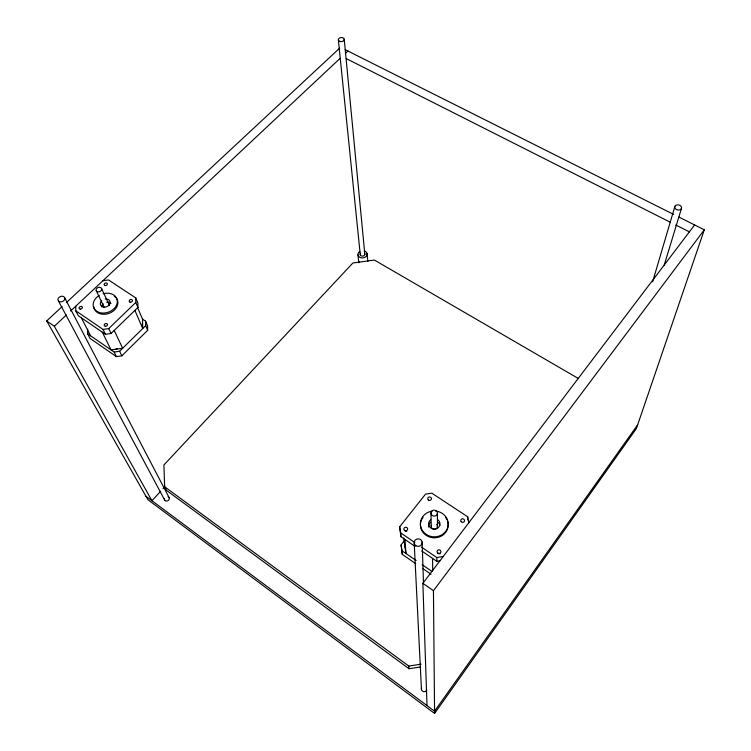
<?xml version="1.0" encoding="UTF-8"?>
<svg xmlns="http://www.w3.org/2000/svg" width="751" height="751" viewBox="0 0 751 751"><rect width="100%" height="100%" fill="white"/><g stroke="black" fill="none" stroke-linecap="round" stroke-linejoin="round"><path stroke-width="1.13" d="M437.429 526.611L437.429 513.421A3.229 2.985 1.9 0 0 432.876 510.398A3.229 2.985 1.9 0 0 432.332 515.543A3.229 2.985 1.9 0 0 437.429 513.421M142.756 319.288L145.591 321.175L147.581 325.878L147.656 330.318L121.84 355.805L116.414 356.641L89.989 338.363L87.595 333.716L87.632 329.201M102.934 280.714L108.519 279.945L135.743 297.903L137.874 302.935L137.931 307.459L111.082 333.472L105.469 334.336L78.301 315.72L75.738 310.754L75.804 306.145M467.526 519.823L467.704 516.819L431.863 493.182L425.545 494.111L399.663 526.827L400.921 536.721L415.078 546.428M652.628 281.803L674.849 206.544M664.081 265.544L681.486 208.327A3.445 2.572 10.5 0 0 677.214 204.873A3.445 2.572 10.5 0 0 675.797 209.116A3.445 2.572 10.5 0 0 681.486 208.327M678.913 217.067L704.307 229.806L636.369 428.605L434.585 713.45L147.9 499.697L46.693 320.93L62.108 306.577M637.683 424.784L434.566 711.206L145.966 496.28M434.585 713.45L433.44 590.699L704.307 229.806M427.009 705.583L422.869 583.33L694.619 224.943M415.707 563.663L402.273 554.369L401.072 544.926L404.629 540.391M160.667 491.267L151.927 500.72L54.344 326.272L46.693 320.93M163.051 488.694L164.638 486.967M87.595 333.716L114.171 352.069L119.634 351.224L145.666 325.634L145.591 321.175M75.738 310.754L103.075 329.445L108.726 328.581L135.79 302.446L135.743 297.903M54.344 326.272L66.323 315.035M70.603 311.027L340.212 58.259M345.347 53.452L347.92 51.04M66.398 302.587L339.677 48.139M421.564 547.15L436.791 557.561L443.212 556.5M421.686 550.952L436.8 561.297L439.983 560.772M578.514 378.579L374.373 260.043L352.876 263.01L163.896 464.982L164.647 486.77L408.797 666.071L421.086 664.194M164.647 486.77L166.544 490.422L409.023 668.737L420.579 666.963M345.15 49.65L673.675 214.439M346.286 58.606L670.54 222.362M675.769 225.009L689.371 231.871M399.663 526.827L400.621 532.835L414.899 542.597M401.072 544.926L402.001 550.765L416.11 560.509M422.193 564.705L432.107 571.549M422.428 568.31L431.065 574.28M422.869 583.33L433.44 590.699M58.362 300.832L164.76 500.194M64.736 297.847A3.558 2.694 -21.5 0 1 60.437 301.846A3.558 2.694 -21.5 0 1 58.991 297.405A3.558 2.694 -21.5 0 1 64.736 297.847L169.228 497.829M81.38 317.833L90.608 335.8M102.277 332.139L111.045 349.91L122.648 348.267L114.19 330.468M103.075 329.445L105.469 334.336M114.171 352.069L116.414 356.641M108.726 328.581L111.082 333.472M119.634 351.224L121.84 355.805M96.203 290.515L104.079 307.15A2.807 2.169 -20.1 0 0 104.351 307.647M101.61 288.6A2.873 2.197 -19.8 0 1 98.184 291.839A2.873 2.197 -19.8 0 1 96.926 288.243A2.873 2.197 -19.8 0 1 101.61 288.6L109.355 305.272A2.807 2.169 -20.1 0 0 108.651 304.371M134.898 310.398L142.728 328.525L142.512 319.128L137.48 307.3M135.79 302.446L137.931 307.459M145.666 325.634L147.656 330.318M467.704 516.819L468.812 522.734M357.974 254.899L358.79 262.615M338.372 39.963L360.302 255.049M344.221 39.202L364.845 254.42M367.079 253.641L367.793 261.367M408.797 666.071L409.023 668.737M400.621 532.835L400.921 536.721M402.001 550.765L402.273 554.369M403.728 537.951L405.944 553.487L404.986 539.509M414.214 543.189L421.442 689.324M422.146 542.006L423.47 582.767M430.999 512.811L431.168 526.01M432.567 558.406L432.698 570.835M436.791 557.561L436.8 561.297M358.912 262.766A4.544 3.633 -5.4 0 1 359.222 261.836M364.291 250.834A4.6 3.661 -5.4 0 1 366.394 256.119A4.6 3.661 -5.4 0 1 359.419 257.077A4.6 3.661 -5.4 0 1 359.748 251.463M364.648 253.5A2.3 1.831 -5.4 0 1 363.756 255.781A2.3 1.831 -5.4 0 1 360.837 255.565A2.3 1.831 -5.4 0 1 360.715 253.218M405.127 547.31A1.821 1.718 -3.1 0 1 405.118 546.859M447.361 520.621A13.893 12.898 2.3 0 1 432.341 537.678A13.893 12.898 2.3 0 1 423.048 517.279M445.709 517.627A13.893 12.898 2.3 0 1 446.911 519.579M438.18 553.759A1.906 1.802 4.6 0 1 440.077 553.947M405.258 531.314A1.877 1.755 -3.2 0 1 406.685 531.276M428.708 527.136A5.661 5.266 2.3 0 1 430.708 522.227M437.589 522.058A5.661 5.266 2.3 0 1 439.879 525.484M436.725 524.47A3.145 2.929 2.3 0 1 436.688 528.235A3.145 2.929 2.3 0 1 432.689 528.826A3.145 2.929 2.3 0 1 431.356 525.268M435.636 511.055A13.922 12.927 2.2 0 1 446.272 530.553A13.922 12.927 2.2 0 1 422.804 531.154A13.922 12.927 2.2 0 1 432.032 511.149M437.589 519.561A5.689 5.285 2.2 0 1 438.603 527.305A5.689 5.285 2.2 0 1 430.21 527.512A5.689 5.285 2.2 0 1 430.68 519.73M117.25 348.83A1.652 1.305 -21.5 0 1 116.029 348.868M142.371 323.493A1.624 1.286 -19.4 0 1 142.239 324.507M114.312 296.26A12.373 9.556 -20.1 0 1 110.941 312.557A12.373 9.556 -20.1 0 1 93.8 306.84M101.798 306.887A5.05 3.905 -20.1 0 1 103.234 303.864M106.708 302.221A5.05 3.905 -20.1 0 1 110.97 303.62M103.131 293.763A12.391 9.566 -20.1 0 1 117.006 303.779A12.391 9.566 -20.1 0 1 98.015 311.975A12.391 9.566 -20.1 0 1 99.207 295.453M105.234 299.067A5.069 3.915 -20.1 0 1 110.022 303.46A5.069 3.915 -20.1 0 1 102.774 306.887A5.069 3.915 -20.1 0 1 101.742 300.719M168.027 496.636A2.553 2.187 -28.2 0 1 169.135 499.377A2.553 2.187 -28.2 0 1 166.093 500.992A2.553 2.187 -28.2 0 1 164.45 498.523M426.756 689.916A2.797 2.76 71.1 0 1 423.188 691.502A2.797 2.76 71.1 0 1 421.593 687.888M461.198 521.682A1.896 1.755 7.1 0 0 464.428 521.203A1.896 1.755 7.1 0 0 462.306 518.847A1.896 1.755 7.1 0 0 461.198 521.682M437.871 553.083A1.924 1.812 4.4 0 0 440.903 551.807A1.924 1.812 4.4 0 0 438.19 549.967A1.924 1.812 4.4 0 0 437.871 553.083M428.511 500.082A1.868 1.709 0.8 0 0 431.459 498.871A1.868 1.709 0.8 0 0 428.83 497.134A1.868 1.709 0.8 0 0 428.511 500.082M404.62 530.431A1.896 1.765 -3.2 0 0 407.633 529.183A1.896 1.765 -3.2 0 0 404.986 527.39A1.896 1.765 -3.2 0 0 404.62 530.431M130.026 302.099A1.68 1.305 -19 0 0 132.467 300.607A1.68 1.305 -19 0 0 129.989 299.799A1.68 1.305 -19 0 0 130.026 302.099M105.422 326.253A1.709 1.333 -20.9 0 0 107.449 324.301A1.709 1.333 -20.9 0 0 104.661 324.075A1.709 1.333 -20.9 0 0 105.422 326.253M104.924 285.455A1.662 1.277 -19.3 0 0 107.365 283.991A1.662 1.277 -19.3 0 0 104.924 283.202A1.662 1.277 -19.3 0 0 104.924 285.455M80.263 309.121A1.699 1.295 -21.2 0 0 82.3 307.197A1.699 1.295 -21.2 0 0 79.55 306.981A1.699 1.295 -21.2 0 0 80.263 309.121M415.819 545.658A4.018 3.774 -0.6 0 0 422.175 542.992A4.018 3.774 -0.6 0 0 416.542 539.162A4.018 3.774 -0.6 0 0 415.819 545.658M339.48 41.277A2.948 2.037 -5.2 0 0 344.211 39.737A2.948 2.037 -5.2 0 0 340.203 37.747A2.948 2.037 -5.2 0 0 339.48 41.277"/></g></svg>
